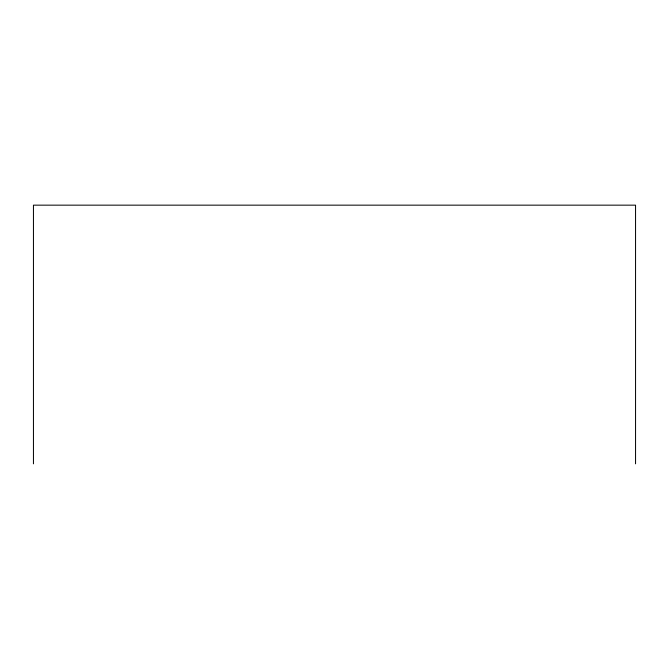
<?xml version="1.0" encoding="UTF-8"?>
<svg xmlns="http://www.w3.org/2000/svg" width="669" height="669" viewBox="0 0 669 669"><rect width="100%" height="100%" fill="white"/><g stroke="black" fill="none" stroke-linecap="round" stroke-linejoin="round"><path stroke-width="1" d="M635.55 463.843L635.55 205.157L33.45 205.157L33.45 463.843"/></g></svg>
